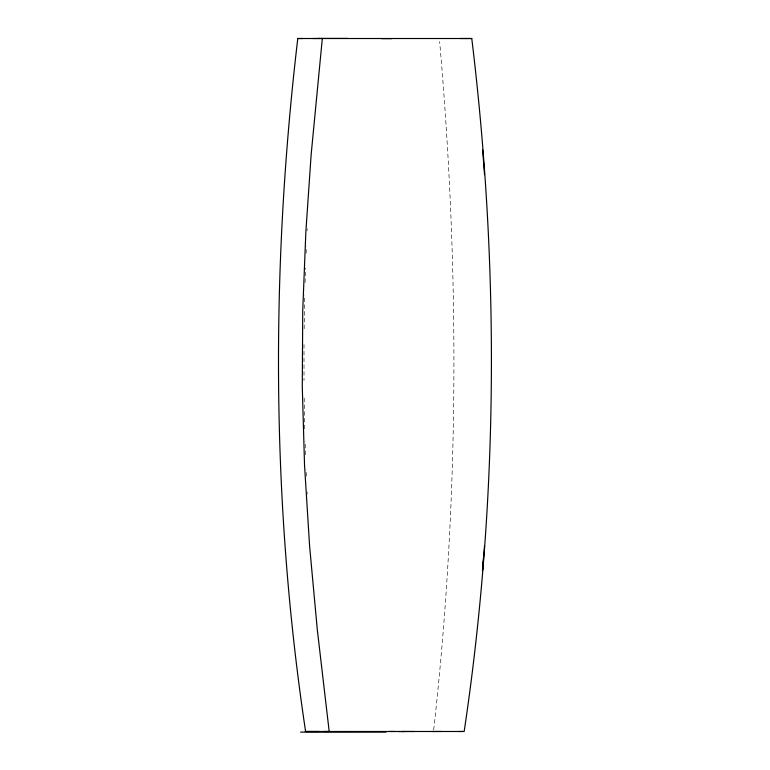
<?xml version="1.0" encoding="UTF-8"?>
<svg xmlns="http://www.w3.org/2000/svg" width="770" height="770" viewBox="0 0 770 770"><rect width="100%" height="100%" fill="white"/><g stroke="black" fill="none" stroke-linecap="round" stroke-linejoin="round"><path stroke-width="0.58" stroke-dasharray="3.85 2.89" d="M304.006 344.508L304.006 380.505M304.15 328.761L304.766 295.006M305.093 282.628L305.555 267.998M306.094 253.369L306.364 246.631M307.047 230.875L307.153 228.623M433.683 729.931C459.353 501.472 459.757 270.511 439.641 41.59M307.057 491.886L307.153 494.138M306.344 476.139L306.075 469.392M305.536 454.772L305.103 441.258M304.766 428.88L304.169 397.387"/><path stroke-width="1.16" d="M458.814 731.481L464.166 731.481C498.45 502.184 499.701 268.557 471.769 38.51L469.459 38.5M483.541 558.25L482.482 570.618L484.542 545.872M471.74 38.51L297.788 38.51C270.607 268.47 271.204 502.897 305.603 731.49M305.199 731.49L306.585 731.49M312.822 38.51L319.762 38.5M329.194 731.481L317.269 629.408L309.588 545.891L304.545 465.455L302.283 386.559L302.735 310.753L305.854 231.866L311.157 154.51L322.322 38.5L321.514 38.5M306.758 731.49L318.847 731.471M431.729 731.49L441.662 731.481M303.101 38.519L297.817 38.51M305.911 731.49L395.222 731.481M402.219 731.481L462.703 731.481M460.431 38.51L469.305 38.519M323.39 731.471L328.511 731.481M388.686 731.481L414.222 731.5M484.532 174.636L482.626 149.881M318.222 38.442A162.595 0.52 0 0 1 347.665 38.433M386.107 732.087A167.167 1.155 0 0 1 300.589 732.106M398.119 731.548A187.601 0.953 0.1 0 1 404.673 731.548M391.68 38.644A195.484 0.529 0 0 1 381.516 38.644"/></g></svg>
